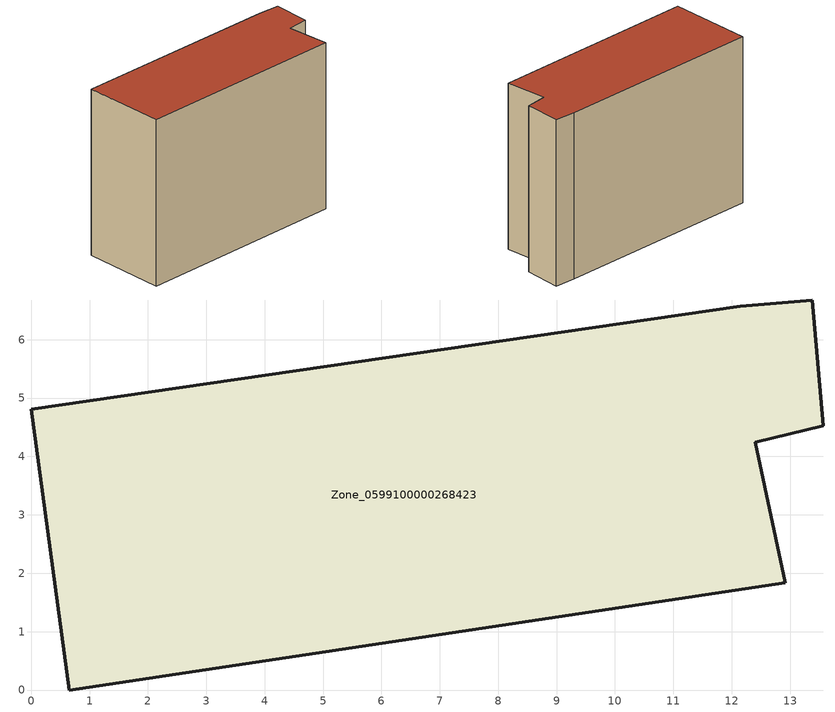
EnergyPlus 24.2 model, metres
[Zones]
Zone_0599100000268423
 floor ground (C_G): 0,4.81 12.15,6.57 13.38,6.68 13.57,4.53 12.4,4.24 12.92,1.84 0.65,0 z0
 wall outside (C_F): 0.65,0 12.92,1.84 12.4,4.24 13.57,4.53 13.38,6.68 12.15,6.57 0,4.81 0.65,0 z0:9.7
 roof outside (C_R): 12.15,6.57 0,4.81 0.65,0 12.92,1.84 12.4,4.24 13.57,4.53 13.38,6.68 z9.7
[BUILDING]
Pand.0599100000268423: North Axis=0; Terrain=City; Loads Convergence Tolerance Value=0.04; Temperature Convergence Tolerance Value=0.4; Solar Distribution=FullExterior; Maximum Number of Warmup Days=25; Minimum Number of Warmup Days=1
[Site:Location]
Rotterdam.The.Hague.AP_ZH_NLD Design_Conditions: Latitude=51.96; Longitude=4.45; Time Zone=1; Elevation=-4.5
[SITE:GROUNDTEMPERATURE:BUILDINGSURFACE]
18, 18, 18, 18, 18, 18, 18, 18, 18, 18, 18, 18
[MATERIAL] Thermal Absorptance=0.9; Solar Absorptance=0.7; Visible Absorptance=0.7
Name | Roughness | Thickness | Conductivity | Density | Specific Heat
G.TI.1946 | MediumSmooth | 0.15 | 1 | 540 | 1210
F.TI.1946 | Rough | 0.3 | 0.857143 | 1920 | 840
R.TI.1946 | MediumRough | 0.2 | 0.1 | 1500 | 1000
[CONSTRUCTION]
C_G: G.TI.1946
C_F: F.TI.1946
C_R: R.TI.1946
[ZONE]
Zone_0599100000268423: Type=1; Multiplier=1; Ceiling Height=Autocalculate; Volume=Autocalculate; Floor Area=autocalculate; Part of Total Floor Area=Yes
[ZONEINFILTRATION:DESIGNFLOWRATE]
Infil_Zone_0599100000268423: Zone or ZoneList or Space or SpaceList=Zone_0599100000268423; Schedule=AlwaysOn; Design Flow Rate Calculation Method=Flow/Area; Flow Rate per Floor Area=0.003; Constant Term Coefficient=1; Temperature Term Coefficient=0; Velocity Term Coefficient=0; Velocity Squared Term Coefficient=0
[HVACTEMPLATE:ZONE:IDEALLOADSAIRSYSTEM]
Zone_0599100000268423: Maximum Heating Supply Air Temperature=50; Minimum Cooling Supply Air Temperature=13; Maximum Heating Supply Air Humidity Ratio=0.0156; Minimum Cooling Supply Air Humidity Ratio=0.0077; Heating Limit=NoLimit; Cooling Limit=NoLimit; Dehumidification Control Type=ConstantSensibleHeatRatio; Cooling Sensible Heat Ratio=0.7; Dehumidification Setpoint=60; Humidification Control Type=None; Humidification Setpoint=30; Outdoor Air Method=None; Outdoor Air Flow Rate per Person=0.00944; Outdoor Air Flow Rate per Zone Floor Area=0; Outdoor Air Flow Rate per Zone=0; Demand Controlled Ventilation Type=None; Outdoor Air Economizer Type=NoEconomizer; Heat Recovery Type=None; Sensible Heat Recovery Effectiveness=0.7; Latent Heat Recovery Effectiveness=0.65
[ZONECONTROL:THERMOSTAT]
ThermostatControl_Zone_0599100000268423: Zone or ZoneList=Zone_0599100000268423; Control Type Schedule=DualSetpointControlType; Control 1=Thermostat_Zone_0599100000268423; Temperature Difference Between Cutout And Setpoint=0
[THERMOSTATSETPOINT:DUALSETPOINT]
Thermostat_Zone_0599100000268423: Heating Setpoint Temperature Schedule=HeatingSetpoint_Zone_0599100000268423; Cooling Setpoint Temperature Schedule=CoolingSetpoint_Zone_0599100000268423
[SCHEDULE:COMPACT]
HeatingSetpoint_Zone_0599100000268423: Through: 12/31, For: AllDays, Until: 24:00, 21
CoolingSetpoint_Zone_0599100000268423: Through: 12/31, For: AllDays, Until: 24:00, 24
DualSetpointControlType: Through: 12/31, For: AllDays, Until: 24:00, 4
AlwaysOn: Through: 12/31, For: AllDays, Until: 24:00, 1
